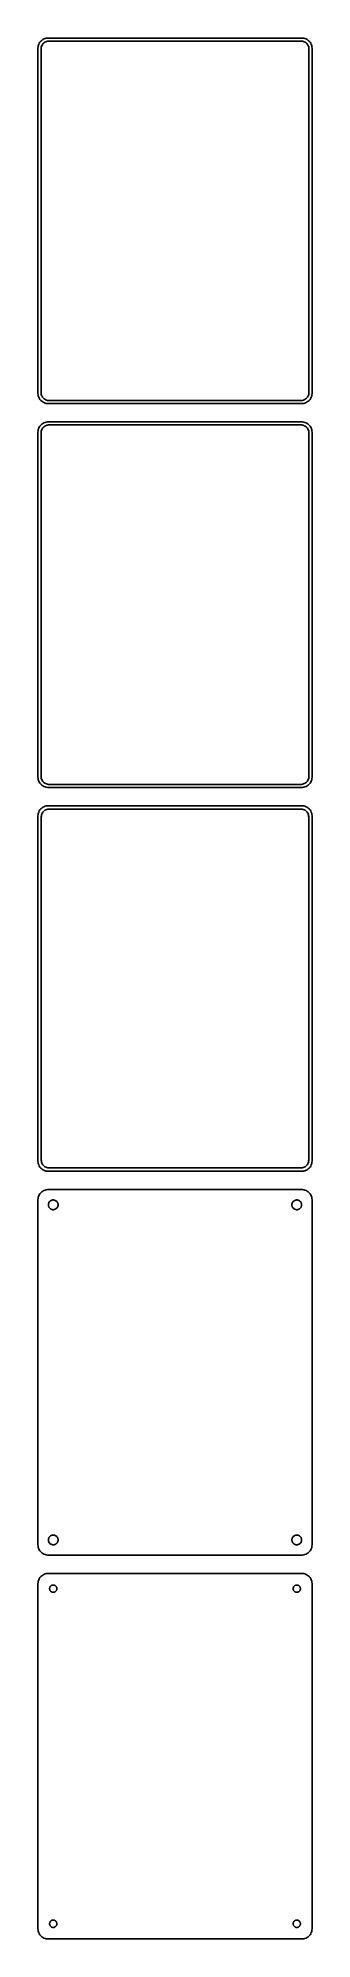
# Model space of a CAD drawing. Header units: metres. Extents: x -68 to 68, y 666 to 1602.
import ezdxf

# ---------------------------------------------------------------- set-up
doc = ezdxf.new("R2010")
doc.units = ezdxf.units.M

msp = doc.modelspace()

# ---------------------------------------------------------------- linework, layer by layer
for p, q in [((-65.6871, 1600.85), (-66.1448, 1600.42)), ((-65.1791, 1601.22), (-65.6871, 1600.85)), ((-64.6289, 1601.52), (-65.1791, 1601.22)), ((-64.0451, 1601.76), (-64.6289, 1601.52)), ((-63.4369, 1601.91), (-64.0451, 1601.76)), ((-62.8139, 1601.99), (-63.4369, 1601.91)), ((62.8139, 1601.99), (-62.8139, 1601.99)), ((63.4369, 1601.91), (62.8139, 1601.99)), ((64.0451, 1601.76), (63.4369, 1601.91)), ((64.6289, 1601.52), (64.0451, 1601.76)), ((65.1791, 1601.22), (64.6289, 1601.52)), ((65.6871, 1600.85), (65.1791, 1601.22)), ((66.1448, 1600.42), (65.6871, 1600.85)), ((-67.4606, 1597.63), (-67.5, 1597)), ((-67.5, 1597), (-67.5, 1427)), ((-67.3429, 1598.24), (-67.4606, 1597.63)), ((-67.1489, 1598.84), (-67.3429, 1598.24)), ((-66.8815, 1599.41), (-67.1489, 1598.84)), ((-66.5451, 1599.94), (-66.8815, 1599.41)), ((-66.1448, 1600.42), (-66.5451, 1599.94)), ((-66, 1596.5), (-65.9685, 1597)), ((-66, 1427.5), (-66, 1596.5)), ((-65.9685, 1597), (-65.8743, 1597.49)), ((-65.8743, 1597.49), (-65.7191, 1597.97)), ((-65.7191, 1597.97), (-65.5052, 1598.43)), ((-65.5052, 1598.43), (-65.2361, 1598.85)), ((-65.2361, 1598.85), (-64.9159, 1599.24)), ((-64.9159, 1599.24), (-64.5497, 1599.58)), ((-64.5497, 1599.58), (-64.1433, 1599.88)), ((-64.1433, 1599.88), (-63.7031, 1600.12)), ((-63.7031, 1600.12), (-63.2361, 1600.3)), ((-63.2361, 1600.3), (-62.7495, 1600.43)), ((-62.7495, 1600.43), (-62.2512, 1600.49)), ((-62.2512, 1600.49), (62.2512, 1600.49)), ((62.2512, 1600.49), (62.7495, 1600.43)), ((62.7495, 1600.43), (63.2361, 1600.3)), ((63.2361, 1600.3), (63.7031, 1600.12)), ((63.7031, 1600.12), (64.1433, 1599.88)), ((64.1433, 1599.88), (64.5497, 1599.58)), ((64.5497, 1599.58), (64.9159, 1599.24)), ((64.9159, 1599.24), (65.2361, 1598.85)), ((65.2361, 1598.85), (65.5052, 1598.43)), ((65.5052, 1598.43), (65.7191, 1597.97)), ((65.7191, 1597.97), (65.8743, 1597.49)), ((65.8743, 1597.49), (65.9685, 1597)), ((65.9685, 1597), (66, 1596.5)), ((66, 1596.5), (66, 1427.5)), ((66.5451, 1599.94), (66.1448, 1600.42)), ((66.8815, 1599.41), (66.5451, 1599.94)), ((67.1489, 1598.84), (66.8815, 1599.41)), ((67.3429, 1598.24), (67.1489, 1598.84)), ((67.4606, 1597.63), (67.3429, 1598.24)), ((67.5, 1597), (67.4606, 1597.63)), ((67.5, 1427), (67.5, 1597)), ((-67.5, 1427), (-67.4606, 1426.37)), ((-67.4606, 1426.37), (-67.3429, 1425.76)), ((-67.3429, 1425.76), (-67.1489, 1425.16)), ((-67.1489, 1425.16), (-66.8815, 1424.59)), ((-66.8815, 1424.59), (-66.5451, 1424.06)), ((-66.5451, 1424.06), (-66.1448, 1423.58)), ((-66.1448, 1423.58), (-65.6871, 1423.15)), ((-65.9685, 1427), (-66, 1427.5)), ((-65.8743, 1426.51), (-65.9685, 1427)), ((-65.7191, 1426.03), (-65.8743, 1426.51)), ((-65.5052, 1425.57), (-65.7191, 1426.03)), ((-65.6871, 1423.15), (-65.1791, 1422.78)), ((-65.2361, 1425.15), (-65.5052, 1425.57)), ((-64.9159, 1424.76), (-65.2361, 1425.15)), ((-65.1791, 1422.78), (-64.6289, 1422.48)), ((-64.5497, 1424.42), (-64.9159, 1424.76)), ((-64.1433, 1424.12), (-64.5497, 1424.42)), ((-63.7031, 1423.88), (-64.1433, 1424.12)), ((-63.2361, 1423.7), (-63.7031, 1423.88)), ((-62.7495, 1423.57), (-63.2361, 1423.7)), ((-62.2512, 1423.51), (-62.7495, 1423.57)), ((62.2512, 1423.51), (-62.2512, 1423.51)), ((62.7495, 1423.57), (62.2512, 1423.51)), ((63.2361, 1423.7), (62.7495, 1423.57)), ((63.7031, 1423.88), (63.2361, 1423.7)), ((64.1433, 1424.12), (63.7031, 1423.88)), ((64.5497, 1424.42), (64.1433, 1424.12)), ((64.9159, 1424.76), (64.5497, 1424.42)), ((64.6289, 1422.48), (65.1791, 1422.78)), ((65.2361, 1425.15), (64.9159, 1424.76)), ((65.1791, 1422.78), (65.6871, 1423.15)), ((65.5052, 1425.57), (65.2361, 1425.15)), ((65.7191, 1426.03), (65.5052, 1425.57)), ((65.6871, 1423.15), (66.1448, 1423.58)), ((65.8743, 1426.51), (65.7191, 1426.03)), ((65.9685, 1427), (65.8743, 1426.51)), ((66, 1427.5), (65.9685, 1427)), ((66.1448, 1423.58), (66.5451, 1424.06)), ((66.5451, 1424.06), (66.8815, 1424.59)), ((66.8815, 1424.59), (67.1489, 1425.16)), ((67.1489, 1425.16), (67.3429, 1425.76)), ((67.3429, 1425.76), (67.4606, 1426.37)), ((67.4606, 1426.37), (67.5, 1427)), ((-64.6289, 1422.48), (-64.0451, 1422.24)), ((-64.0451, 1422.24), (-63.4369, 1422.09)), ((-63.4369, 1422.09), (-62.8139, 1422.01)), ((-62.8139, 1422.01), (62.8139, 1422.01)), ((62.8139, 1422.01), (63.4369, 1422.09)), ((63.4369, 1422.09), (64.0451, 1422.24)), ((64.0451, 1422.24), (64.6289, 1422.48)), ((-67.4606, 1408.63), (-67.5, 1408)), ((-67.5, 1408), (-67.5, 1238)), ((-67.3429, 1409.24), (-67.4606, 1408.63)), ((-67.1489, 1409.84), (-67.3429, 1409.24)), ((-66.8815, 1410.41), (-67.1489, 1409.84)), ((-66.5451, 1410.94), (-66.8815, 1410.41)), ((-66.1448, 1411.42), (-66.5451, 1410.94)), ((-65.6871, 1411.85), (-66.1448, 1411.42)), ((-66, 1407.5), (-65.9685, 1408)), ((-66, 1238.5), (-66, 1407.5)), ((-65.9685, 1408), (-65.8743, 1408.49)), ((-65.8743, 1408.49), (-65.7191, 1408.97)), ((-65.7191, 1408.97), (-65.5052, 1409.43)), ((-65.1791, 1412.22), (-65.6871, 1411.85)), ((-65.5052, 1409.43), (-65.2361, 1409.85)), ((-65.2361, 1409.85), (-64.9159, 1410.24)), ((-64.6289, 1412.52), (-65.1791, 1412.22)), ((-64.9159, 1410.24), (-64.5497, 1410.58)), ((-64.0451, 1412.76), (-64.6289, 1412.52)), ((-64.5497, 1410.58), (-64.1433, 1410.88)), ((-64.1433, 1410.88), (-63.7031, 1411.12)), ((-63.4369, 1412.91), (-64.0451, 1412.76)), ((-63.7031, 1411.12), (-63.2361, 1411.3)), ((-62.8139, 1412.99), (-63.4369, 1412.91)), ((-63.2361, 1411.3), (-62.7495, 1411.43)), ((62.8139, 1412.99), (-62.8139, 1412.99)), ((-62.7495, 1411.43), (-62.2512, 1411.49)), ((-62.2512, 1411.49), (62.2512, 1411.49)), ((62.2512, 1411.49), (62.7495, 1411.43)), ((62.7495, 1411.43), (63.2361, 1411.3)), ((63.4369, 1412.91), (62.8139, 1412.99)), ((63.2361, 1411.3), (63.7031, 1411.12)), ((64.0451, 1412.76), (63.4369, 1412.91)), ((63.7031, 1411.12), (64.1433, 1410.88)), ((64.6289, 1412.52), (64.0451, 1412.76)), ((64.1433, 1410.88), (64.5497, 1410.58)), ((64.5497, 1410.58), (64.9159, 1410.24)), ((65.1791, 1412.22), (64.6289, 1412.52)), ((64.9159, 1410.24), (65.2361, 1409.85)), ((65.6871, 1411.85), (65.1791, 1412.22)), ((65.2361, 1409.85), (65.5052, 1409.43)), ((65.5052, 1409.43), (65.7191, 1408.97)), ((66.1448, 1411.42), (65.6871, 1411.85)), ((65.7191, 1408.97), (65.8743, 1408.49)), ((65.8743, 1408.49), (65.9685, 1408)), ((65.9685, 1408), (66, 1407.5)), ((66, 1407.5), (66, 1238.5)), ((66.5451, 1410.94), (66.1448, 1411.42)), ((66.8815, 1410.41), (66.5451, 1410.94)), ((67.1489, 1409.84), (66.8815, 1410.41)), ((67.3429, 1409.24), (67.1489, 1409.84)), ((67.4606, 1408.63), (67.3429, 1409.24)), ((67.5, 1408), (67.4606, 1408.63)), ((67.5, 1238), (67.5, 1408)), ((-67.5, 1238), (-67.4606, 1237.37)), ((-67.4606, 1237.37), (-67.3429, 1236.76)), ((-67.3429, 1236.76), (-67.1489, 1236.16)), ((-67.1489, 1236.16), (-66.8815, 1235.59)), ((-66.8815, 1235.59), (-66.5451, 1235.06)), ((-65.9685, 1238), (-66, 1238.5)), ((-65.8743, 1237.51), (-65.9685, 1238)), ((-65.7191, 1237.03), (-65.8743, 1237.51)), ((-65.5052, 1236.57), (-65.7191, 1237.03)), ((-65.2361, 1236.15), (-65.5052, 1236.57)), ((-64.9159, 1235.76), (-65.2361, 1236.15)), ((-64.5497, 1235.42), (-64.9159, 1235.76)), ((64.9159, 1235.76), (64.5497, 1235.42)), ((65.2361, 1236.15), (64.9159, 1235.76)), ((65.5052, 1236.57), (65.2361, 1236.15)), ((65.7191, 1237.03), (65.5052, 1236.57)), ((65.8743, 1237.51), (65.7191, 1237.03)), ((65.9685, 1238), (65.8743, 1237.51)), ((66, 1238.5), (65.9685, 1238)), ((66.5451, 1235.06), (66.8815, 1235.59)), ((66.8815, 1235.59), (67.1489, 1236.16)), ((67.1489, 1236.16), (67.3429, 1236.76)), ((67.3429, 1236.76), (67.4606, 1237.37)), ((67.4606, 1237.37), (67.5, 1238)), ((-66.5451, 1235.06), (-66.1448, 1234.58)), ((-66.1448, 1234.58), (-65.6871, 1234.15)), ((-65.6871, 1234.15), (-65.1791, 1233.78)), ((-65.1791, 1233.78), (-64.6289, 1233.48)), ((-64.6289, 1233.48), (-64.0451, 1233.24)), ((-64.1433, 1235.12), (-64.5497, 1235.42)), ((-63.7031, 1234.88), (-64.1433, 1235.12)), ((-64.0451, 1233.24), (-63.4369, 1233.09)), ((-63.2361, 1234.7), (-63.7031, 1234.88)), ((-63.4369, 1233.09), (-62.8139, 1233.01)), ((-62.7495, 1234.57), (-63.2361, 1234.7)), ((-62.8139, 1233.01), (62.8139, 1233.01)), ((-62.2512, 1234.51), (-62.7495, 1234.57)), ((62.2512, 1234.51), (-62.2512, 1234.51)), ((62.7495, 1234.57), (62.2512, 1234.51)), ((63.2361, 1234.7), (62.7495, 1234.57)), ((62.8139, 1233.01), (63.4369, 1233.09)), ((63.7031, 1234.88), (63.2361, 1234.7)), ((63.4369, 1233.09), (64.0451, 1233.24)), ((64.1433, 1235.12), (63.7031, 1234.88)), ((64.0451, 1233.24), (64.6289, 1233.48)), ((64.5497, 1235.42), (64.1433, 1235.12)), ((64.6289, 1233.48), (65.1791, 1233.78)), ((65.1791, 1233.78), (65.6871, 1234.15)), ((65.6871, 1234.15), (66.1448, 1234.58)), ((66.1448, 1234.58), (66.5451, 1235.06)), ((-67.4606, 1219.63), (-67.5, 1219)), ((-67.5, 1219), (-67.5, 1049)), ((-67.3429, 1220.24), (-67.4606, 1219.63)), ((-67.1489, 1220.84), (-67.3429, 1220.24)), ((-66.8815, 1221.41), (-67.1489, 1220.84)), ((-66.5451, 1221.94), (-66.8815, 1221.41)), ((-66.1448, 1222.42), (-66.5451, 1221.94)), ((-65.6871, 1222.85), (-66.1448, 1222.42)), ((-65.8726, 1218.5), (-65.8421, 1218.99)), ((-65.8726, 1049.5), (-65.8726, 1218.5)), ((-65.8421, 1218.99), (-65.751, 1219.46)), ((-65.751, 1219.46), (-65.6007, 1219.93)), ((-65.1791, 1223.22), (-65.6871, 1222.85)), ((-65.6007, 1219.93), (-65.3936, 1220.37)), ((-65.3936, 1220.37), (-65.133, 1220.78)), ((-64.6289, 1223.52), (-65.1791, 1223.22)), ((-65.133, 1220.78), (-64.823, 1221.15)), ((-64.823, 1221.15), (-64.4685, 1221.48)), ((-64.0451, 1223.76), (-64.6289, 1223.52)), ((-64.4685, 1221.48), (-64.0751, 1221.77)), ((-64.0751, 1221.77), (-63.6489, 1222)), ((-63.4369, 1223.91), (-64.0451, 1223.76)), ((-63.6489, 1222), (-63.1967, 1222.18)), ((-62.8139, 1223.99), (-63.4369, 1223.91)), ((-63.1967, 1222.18), (-62.7256, 1222.3)), ((62.8139, 1223.99), (-62.8139, 1223.99)), ((-62.7256, 1222.3), (-62.2432, 1222.36)), ((-62.2432, 1222.36), (62.2432, 1222.36)), ((62.2432, 1222.36), (62.7256, 1222.3)), ((62.7256, 1222.3), (63.1967, 1222.18)), ((63.4369, 1223.91), (62.8139, 1223.99)), ((63.1967, 1222.18), (63.6489, 1222)), ((64.0451, 1223.76), (63.4369, 1223.91)), ((63.6489, 1222), (64.0751, 1221.77)), ((64.6289, 1223.52), (64.0451, 1223.76)), ((64.0751, 1221.77), (64.4685, 1221.48)), ((64.4685, 1221.48), (64.823, 1221.15)), ((65.1791, 1223.22), (64.6289, 1223.52)), ((64.823, 1221.15), (65.133, 1220.78)), ((65.133, 1220.78), (65.3936, 1220.37)), ((65.6871, 1222.85), (65.1791, 1223.22)), ((65.3936, 1220.37), (65.6007, 1219.93)), ((65.6007, 1219.93), (65.751, 1219.46)), ((66.1448, 1222.42), (65.6871, 1222.85)), ((65.751, 1219.46), (65.8421, 1218.99)), ((65.8421, 1218.99), (65.8726, 1218.5)), ((65.8726, 1218.5), (65.8726, 1049.5)), ((66.5451, 1221.94), (66.1448, 1222.42)), ((66.8815, 1221.41), (66.5451, 1221.94)), ((67.1489, 1220.84), (66.8815, 1221.41)), ((67.3429, 1220.24), (67.1489, 1220.84)), ((67.4606, 1219.63), (67.3429, 1220.24)), ((67.5, 1219), (67.4606, 1219.63)), ((67.5, 1049), (67.5, 1219)), ((-67.5, 1049), (-67.4606, 1048.37)), ((-67.4606, 1048.37), (-67.3429, 1047.76)), ((-65.8421, 1049.01), (-65.8726, 1049.5)), ((-65.751, 1048.54), (-65.8421, 1049.01)), ((-65.6007, 1048.07), (-65.751, 1048.54)), ((65.751, 1048.54), (65.6007, 1048.07)), ((65.8421, 1049.01), (65.751, 1048.54)), ((65.8726, 1049.5), (65.8421, 1049.01)), ((67.3429, 1047.76), (67.4606, 1048.37)), ((67.4606, 1048.37), (67.5, 1049)), ((-67.3429, 1047.76), (-67.1489, 1047.16)), ((-67.1489, 1047.16), (-66.8815, 1046.59)), ((-66.8815, 1046.59), (-66.5451, 1046.06)), ((-66.5451, 1046.06), (-66.1448, 1045.58)), ((-66.1448, 1045.58), (-65.6871, 1045.15)), ((-65.6871, 1045.15), (-65.1791, 1044.78)), ((-65.3936, 1047.63), (-65.6007, 1048.07)), ((-65.133, 1047.22), (-65.3936, 1047.63)), ((-65.1791, 1044.78), (-64.6289, 1044.48)), ((-64.823, 1046.85), (-65.133, 1047.22)), ((-64.4685, 1046.52), (-64.823, 1046.85)), ((-64.6289, 1044.48), (-64.0451, 1044.24)), ((-64.0751, 1046.23), (-64.4685, 1046.52)), ((-63.6489, 1046), (-64.0751, 1046.23)), ((-64.0451, 1044.24), (-63.4369, 1044.09)), ((-63.1967, 1045.82), (-63.6489, 1046)), ((-63.4369, 1044.09), (-62.8139, 1044.01)), ((-62.7256, 1045.7), (-63.1967, 1045.82)), ((-62.8139, 1044.01), (62.8139, 1044.01)), ((-62.2432, 1045.64), (-62.7256, 1045.7)), ((62.2432, 1045.64), (-62.2432, 1045.64)), ((62.7256, 1045.7), (62.2432, 1045.64)), ((63.1967, 1045.82), (62.7256, 1045.7)), ((62.8139, 1044.01), (63.4369, 1044.09)), ((63.6489, 1046), (63.1967, 1045.82)), ((63.4369, 1044.09), (64.0451, 1044.24)), ((64.0751, 1046.23), (63.6489, 1046)), ((64.0451, 1044.24), (64.6289, 1044.48)), ((64.4685, 1046.52), (64.0751, 1046.23)), ((64.823, 1046.85), (64.4685, 1046.52)), ((64.6289, 1044.48), (65.1791, 1044.78)), ((65.133, 1047.22), (64.823, 1046.85)), ((65.3936, 1047.63), (65.133, 1047.22)), ((65.1791, 1044.78), (65.6871, 1045.15)), ((65.6007, 1048.07), (65.3936, 1047.63)), ((65.6871, 1045.15), (66.1448, 1045.58)), ((66.1448, 1045.58), (66.5451, 1046.06)), ((66.5451, 1046.06), (66.8815, 1046.59)), ((66.8815, 1046.59), (67.1489, 1047.16)), ((67.1489, 1047.16), (67.3429, 1047.76)), ((-67.4606, 1030.63), (-67.5, 1030)), ((-67.5, 1030), (-67.5, 860)), ((-67.3429, 1031.24), (-67.4606, 1030.63)), ((-67.1489, 1031.84), (-67.3429, 1031.24)), ((-66.8815, 1032.41), (-67.1489, 1031.84)), ((-66.5451, 1032.94), (-66.8815, 1032.41)), ((-66.1448, 1033.42), (-66.5451, 1032.94)), ((-65.6871, 1033.85), (-66.1448, 1033.42)), ((-65.1791, 1034.22), (-65.6871, 1033.85)), ((-64.6289, 1034.52), (-65.1791, 1034.22)), ((-64.0451, 1034.76), (-64.6289, 1034.52)), ((-63.4369, 1034.91), (-64.0451, 1034.76)), ((-62.8139, 1034.99), (-63.4369, 1034.91)), ((62.8139, 1034.99), (-62.8139, 1034.99)), ((-61.286, 1029.53), (-61.0219, 1029.67)), ((-61.0219, 1029.67), (-60.7416, 1029.78)), ((-60.7416, 1029.78), (-60.4497, 1029.86)), ((-60.4497, 1029.86), (-60.1507, 1029.9)), ((-60.1507, 1029.9), (-59.8493, 1029.9)), ((-59.8493, 1029.9), (-59.5503, 1029.86)), ((-59.5503, 1029.86), (-59.2584, 1029.78)), ((-59.2584, 1029.78), (-58.9781, 1029.67)), ((-58.9781, 1029.67), (-58.714, 1029.53)), ((58.714, 1029.53), (58.9781, 1029.67)), ((58.9781, 1029.67), (59.2584, 1029.78)), ((59.2584, 1029.78), (59.5503, 1029.86)), ((59.5503, 1029.86), (59.8493, 1029.9)), ((59.8493, 1029.9), (60.1507, 1029.9)), ((60.1507, 1029.9), (60.4497, 1029.86)), ((60.4497, 1029.86), (60.7416, 1029.78)), ((60.7416, 1029.78), (61.0219, 1029.67)), ((61.0219, 1029.67), (61.286, 1029.53)), ((63.4369, 1034.91), (62.8139, 1034.99)), ((64.0451, 1034.76), (63.4369, 1034.91)), ((64.6289, 1034.52), (64.0451, 1034.76)), ((65.1791, 1034.22), (64.6289, 1034.52)), ((65.6871, 1033.85), (65.1791, 1034.22)), ((66.1448, 1033.42), (65.6871, 1033.85)), ((66.5451, 1032.94), (66.1448, 1033.42)), ((66.8815, 1032.41), (66.5451, 1032.94)), ((67.1489, 1031.84), (66.8815, 1032.41)), ((67.3429, 1031.24), (67.1489, 1031.84)), ((67.4606, 1030.63), (67.3429, 1031.24)), ((67.5, 1030), (67.4606, 1030.63)), ((67.5, 860), (67.5, 1030)), ((-62.4, 1027.5), (-62.3811, 1027.8)), ((-62.3811, 1027.2), (-62.4, 1027.5)), ((-62.3811, 1027.8), (-62.3246, 1028.1)), ((-62.3246, 1026.9), (-62.3811, 1027.2)), ((-62.3246, 1028.1), (-62.2315, 1028.38)), ((-62.2315, 1026.62), (-62.3246, 1026.9)), ((-62.2315, 1028.38), (-62.1031, 1028.66)), ((-62.1031, 1026.34), (-62.2315, 1026.62)), ((-62.1031, 1028.66), (-61.9416, 1028.91)), ((-61.9416, 1026.09), (-62.1031, 1026.34)), ((-61.9416, 1028.91), (-61.7495, 1029.14)), ((-61.7495, 1025.86), (-61.9416, 1026.09)), ((-61.7495, 1029.14), (-61.5298, 1029.35)), ((-61.5298, 1025.65), (-61.7495, 1025.86)), ((-61.5298, 1029.35), (-61.286, 1029.53)), ((-61.286, 1025.47), (-61.5298, 1025.65)), ((-61.0219, 1025.33), (-61.286, 1025.47)), ((-60.7416, 1025.22), (-61.0219, 1025.33)), ((-60.4497, 1025.14), (-60.7416, 1025.22)), ((-60.1507, 1025.1), (-60.4497, 1025.14)), ((-59.8493, 1025.1), (-60.1507, 1025.1)), ((-59.5503, 1025.14), (-59.8493, 1025.1)), ((-59.2584, 1025.22), (-59.5503, 1025.14)), ((-58.9781, 1025.33), (-59.2584, 1025.22)), ((-58.714, 1025.47), (-58.9781, 1025.33)), ((-58.714, 1029.53), (-58.4702, 1029.35)), ((-58.4702, 1025.65), (-58.714, 1025.47)), ((-58.4702, 1029.35), (-58.2505, 1029.14)), ((-58.2505, 1025.86), (-58.4702, 1025.65)), ((-58.2505, 1029.14), (-58.0583, 1028.91)), ((-58.0583, 1026.09), (-58.2505, 1025.86)), ((-58.0583, 1028.91), (-57.8969, 1028.66)), ((-57.8969, 1026.34), (-58.0583, 1026.09)), ((-57.8969, 1028.66), (-57.7685, 1028.38)), ((-57.7685, 1026.62), (-57.8969, 1026.34)), ((-57.7685, 1028.38), (-57.6754, 1028.1)), ((-57.6754, 1026.9), (-57.7685, 1026.62)), ((-57.6754, 1028.1), (-57.6189, 1027.8)), ((-57.6189, 1027.2), (-57.6754, 1026.9)), ((-57.6189, 1027.8), (-57.6, 1027.5)), ((-57.6, 1027.5), (-57.6189, 1027.2)), ((57.6, 1027.5), (57.6189, 1027.8)), ((57.6189, 1027.2), (57.6, 1027.5)), ((57.6189, 1027.8), (57.6754, 1028.1)), ((57.6754, 1026.9), (57.6189, 1027.2)), ((57.6754, 1028.1), (57.7685, 1028.38)), ((57.7685, 1026.62), (57.6754, 1026.9)), ((57.7685, 1028.38), (57.8969, 1028.66)), ((57.8969, 1026.34), (57.7685, 1026.62)), ((57.8969, 1028.66), (58.0583, 1028.91)), ((58.0583, 1026.09), (57.8969, 1026.34)), ((58.0583, 1028.91), (58.2505, 1029.14)), ((58.2505, 1025.86), (58.0583, 1026.09)), ((58.2505, 1029.14), (58.4702, 1029.35)), ((58.4702, 1025.65), (58.2505, 1025.86)), ((58.4702, 1029.35), (58.714, 1029.53)), ((58.714, 1025.47), (58.4702, 1025.65)), ((58.9781, 1025.33), (58.714, 1025.47)), ((59.2584, 1025.22), (58.9781, 1025.33)), ((59.5503, 1025.14), (59.2584, 1025.22)), ((59.8493, 1025.1), (59.5503, 1025.14)), ((60.1507, 1025.1), (59.8493, 1025.1)), ((60.4497, 1025.14), (60.1507, 1025.1)), ((60.7416, 1025.22), (60.4497, 1025.14)), ((61.0219, 1025.33), (60.7416, 1025.22)), ((61.286, 1025.47), (61.0219, 1025.33)), ((61.286, 1029.53), (61.5298, 1029.35)), ((61.5298, 1025.65), (61.286, 1025.47)), ((61.5298, 1029.35), (61.7495, 1029.14)), ((61.7495, 1025.86), (61.5298, 1025.65)), ((61.7495, 1029.14), (61.9416, 1028.91)), ((61.9416, 1026.09), (61.7495, 1025.86)), ((61.9416, 1028.91), (62.1031, 1028.66)), ((62.1031, 1026.34), (61.9416, 1026.09)), ((62.1031, 1028.66), (62.2315, 1028.38)), ((62.2315, 1026.62), (62.1031, 1026.34)), ((62.2315, 1028.38), (62.3246, 1028.1)), ((62.3246, 1026.9), (62.2315, 1026.62)), ((62.3246, 1028.1), (62.3811, 1027.8)), ((62.3811, 1027.2), (62.3246, 1026.9)), ((62.3811, 1027.8), (62.4, 1027.5)), ((62.4, 1027.5), (62.3811, 1027.2)), ((-62.4, 862.5), (-62.3811, 862.801)), ((-62.3811, 862.199), (-62.4, 862.5)), ((-62.3811, 862.801), (-62.3246, 863.097)), ((-62.3246, 861.903), (-62.3811, 862.199)), ((-62.3246, 863.097), (-62.2315, 863.383)), ((-62.2315, 861.617), (-62.3246, 861.903)), ((-62.2315, 863.383), (-62.1031, 863.656)), ((-62.1031, 861.344), (-62.2315, 861.617)), ((-62.1031, 863.656), (-61.9416, 863.911)), ((-61.9416, 861.089), (-62.1031, 861.344)), ((-61.9416, 863.911), (-61.7495, 864.143)), ((-61.7495, 864.143), (-61.5298, 864.349)), ((-61.5298, 864.349), (-61.286, 864.526)), ((-61.286, 864.526), (-61.0219, 864.672)), ((-61.0219, 864.672), (-60.7416, 864.783)), ((-60.7416, 864.783), (-60.4497, 864.857)), ((-60.4497, 864.857), (-60.1507, 864.895)), ((-60.1507, 864.895), (-59.8493, 864.895)), ((-59.8493, 864.895), (-59.5503, 864.857)), ((-59.5503, 864.857), (-59.2584, 864.783)), ((-59.2584, 864.783), (-58.9781, 864.672)), ((-58.9781, 864.672), (-58.714, 864.526)), ((-58.714, 864.526), (-58.4702, 864.349)), ((-58.4702, 864.349), (-58.2505, 864.143)), ((-58.2505, 864.143), (-58.0583, 863.911)), ((-58.0583, 863.911), (-57.8969, 863.656)), ((-57.8969, 861.344), (-58.0583, 861.089)), ((-57.8969, 863.656), (-57.7685, 863.383)), ((-57.7685, 861.617), (-57.8969, 861.344)), ((-57.7685, 863.383), (-57.6754, 863.097)), ((-57.6754, 861.903), (-57.7685, 861.617)), ((-57.6754, 863.097), (-57.6189, 862.801)), ((-57.6189, 862.199), (-57.6754, 861.903)), ((-57.6189, 862.801), (-57.6, 862.5)), ((-57.6, 862.5), (-57.6189, 862.199)), ((57.6, 862.5), (57.6189, 862.801)), ((57.6189, 862.199), (57.6, 862.5)), ((57.6189, 862.801), (57.6754, 863.097)), ((57.6754, 861.903), (57.6189, 862.199)), ((57.6754, 863.097), (57.7685, 863.383)), ((57.7685, 861.617), (57.6754, 861.903)), ((57.7685, 863.383), (57.8969, 863.656)), ((57.8969, 861.344), (57.7685, 861.617)), ((57.8969, 863.656), (58.0583, 863.911)), ((58.0583, 861.089), (57.8969, 861.344)), ((58.0583, 863.911), (58.2505, 864.143)), ((58.2505, 864.143), (58.4702, 864.349)), ((58.4702, 864.349), (58.714, 864.526)), ((58.714, 864.526), (58.9781, 864.672)), ((58.9781, 864.672), (59.2584, 864.783)), ((59.2584, 864.783), (59.5503, 864.857)), ((59.5503, 864.857), (59.8493, 864.895)), ((59.8493, 864.895), (60.1507, 864.895)), ((60.1507, 864.895), (60.4497, 864.857)), ((60.4497, 864.857), (60.7416, 864.783)), ((60.7416, 864.783), (61.0219, 864.672)), ((61.0219, 864.672), (61.286, 864.526)), ((61.286, 864.526), (61.5298, 864.349)), ((61.5298, 864.349), (61.7495, 864.143)), ((61.7495, 864.143), (61.9416, 863.911)), ((61.9416, 863.911), (62.1031, 863.656)), ((62.1031, 861.344), (61.9416, 861.089)), ((62.1031, 863.656), (62.2315, 863.383)), ((62.2315, 861.617), (62.1031, 861.344)), ((62.2315, 863.383), (62.3246, 863.097)), ((62.3246, 861.903), (62.2315, 861.617)), ((62.3246, 863.097), (62.3811, 862.801)), ((62.3811, 862.199), (62.3246, 861.903)), ((62.3811, 862.801), (62.4, 862.5)), ((62.4, 862.5), (62.3811, 862.199)), ((-67.5, 860), (-67.4606, 859.373)), ((-67.4606, 859.373), (-67.3429, 858.757)), ((-67.3429, 858.757), (-67.1489, 858.159)), ((-67.1489, 858.159), (-66.8815, 857.591)), ((-66.8815, 857.591), (-66.5451, 857.061)), ((-66.5451, 857.061), (-66.1448, 856.577)), ((-66.1448, 856.577), (-65.6871, 856.147)), ((-65.6871, 856.147), (-65.1791, 855.778)), ((-65.1791, 855.778), (-64.6289, 855.476)), ((-64.6289, 855.476), (-64.0451, 855.245)), ((-64.0451, 855.245), (-63.4369, 855.089)), ((-63.4369, 855.089), (-62.8139, 855.01)), ((-62.8139, 855.01), (62.8139, 855.01)), ((-61.7495, 860.857), (-61.9416, 861.089)), ((-61.5298, 860.651), (-61.7495, 860.857)), ((-61.286, 860.474), (-61.5298, 860.651)), ((-61.0219, 860.328), (-61.286, 860.474)), ((-60.7416, 860.217), (-61.0219, 860.328)), ((-60.4497, 860.143), (-60.7416, 860.217)), ((-60.1507, 860.105), (-60.4497, 860.143)), ((-59.8493, 860.105), (-60.1507, 860.105)), ((-59.5503, 860.143), (-59.8493, 860.105)), ((-59.2584, 860.217), (-59.5503, 860.143)), ((-58.9781, 860.328), (-59.2584, 860.217)), ((-58.714, 860.474), (-58.9781, 860.328)), ((-58.4702, 860.651), (-58.714, 860.474)), ((-58.2505, 860.857), (-58.4702, 860.651)), ((-58.0583, 861.089), (-58.2505, 860.857)), ((58.2505, 860.857), (58.0583, 861.089)), ((58.4702, 860.651), (58.2505, 860.857)), ((58.714, 860.474), (58.4702, 860.651)), ((58.9781, 860.328), (58.714, 860.474)), ((59.2584, 860.217), (58.9781, 860.328)), ((59.5503, 860.143), (59.2584, 860.217)), ((59.8493, 860.105), (59.5503, 860.143)), ((60.1507, 860.105), (59.8493, 860.105)), ((60.4497, 860.143), (60.1507, 860.105)), ((60.7416, 860.217), (60.4497, 860.143)), ((61.0219, 860.328), (60.7416, 860.217)), ((61.286, 860.474), (61.0219, 860.328)), ((61.5298, 860.651), (61.286, 860.474)), ((61.7495, 860.857), (61.5298, 860.651)), ((61.9416, 861.089), (61.7495, 860.857)), ((62.8139, 855.01), (63.4369, 855.089)), ((63.4369, 855.089), (64.0451, 855.245)), ((64.0451, 855.245), (64.6289, 855.476)), ((64.6289, 855.476), (65.1791, 855.778)), ((65.1791, 855.778), (65.6871, 856.147)), ((65.6871, 856.147), (66.1448, 856.577)), ((66.1448, 856.577), (66.5451, 857.061)), ((66.5451, 857.061), (66.8815, 857.591)), ((66.8815, 857.591), (67.1489, 858.159)), ((67.1489, 858.159), (67.3429, 858.757)), ((67.3429, 858.757), (67.4606, 859.373)), ((67.4606, 859.373), (67.5, 860)), ((-67.1489, 842.841), (-67.3429, 842.243)), ((-66.8815, 843.409), (-67.1489, 842.841)), ((-66.5451, 843.939), (-66.8815, 843.409)), ((-66.1448, 844.423), (-66.5451, 843.939)), ((-65.6871, 844.853), (-66.1448, 844.423)), ((-65.1791, 845.222), (-65.6871, 844.853)), ((-64.6289, 845.524), (-65.1791, 845.222)), ((-64.0451, 845.755), (-64.6289, 845.524)), ((-63.4369, 845.911), (-64.0451, 845.755)), ((-62.8139, 845.99), (-63.4369, 845.911)), ((62.8139, 845.99), (-62.8139, 845.99)), ((63.4369, 845.911), (62.8139, 845.99)), ((64.0451, 845.755), (63.4369, 845.911)), ((64.6289, 845.524), (64.0451, 845.755)), ((65.1791, 845.222), (64.6289, 845.524)), ((65.6871, 844.853), (65.1791, 845.222)), ((66.1448, 844.423), (65.6871, 844.853)), ((66.5451, 843.939), (66.1448, 844.423)), ((66.8815, 843.409), (66.5451, 843.939)), ((67.1489, 842.841), (66.8815, 843.409)), ((67.3429, 842.243), (67.1489, 842.841)), ((-67.4606, 841.627), (-67.5, 841)), ((-67.5, 841), (-67.5, 671)), ((-67.3429, 842.243), (-67.4606, 841.627)), ((-61.8, 838.5), (-61.7858, 838.726)), ((-61.7858, 838.274), (-61.8, 838.5)), ((-61.7858, 838.726), (-61.7434, 838.948)), ((-61.7434, 838.052), (-61.7858, 838.274)), ((-61.7434, 838.948), (-61.6736, 839.163)), ((-61.6736, 837.837), (-61.7434, 838.052)), ((-61.6736, 839.163), (-61.5773, 839.367)), ((-61.5773, 837.633), (-61.6736, 837.837)), ((-61.5773, 839.367), (-61.4562, 839.558)), ((-61.4562, 837.442), (-61.5773, 837.633)), ((-61.4562, 839.558), (-61.3121, 839.732)), ((-61.3121, 837.268), (-61.4562, 837.442)), ((-61.3121, 839.732), (-61.1474, 839.887)), ((-61.1474, 837.113), (-61.3121, 837.268)), ((-61.1474, 839.887), (-60.9645, 840.02)), ((-60.9645, 836.98), (-61.1474, 837.113)), ((-60.9645, 840.02), (-60.7664, 840.129)), ((-60.7664, 836.871), (-60.9645, 836.98)), ((-60.7664, 840.129), (-60.5562, 840.212)), ((-60.5562, 836.788), (-60.7664, 836.871)), ((-60.5562, 840.212), (-60.3373, 840.268)), ((-60.3373, 836.732), (-60.5562, 836.788)), ((-60.3373, 840.268), (-60.113, 840.296)), ((-60.113, 836.704), (-60.3373, 836.732)), ((-60.113, 840.296), (-59.887, 840.296)), ((-59.887, 836.704), (-60.113, 836.704)), ((-59.887, 840.296), (-59.6627, 840.268)), ((-59.6627, 836.732), (-59.887, 836.704)), ((-59.6627, 840.268), (-59.4438, 840.212)), ((-59.4438, 836.788), (-59.6627, 836.732)), ((-59.4438, 840.212), (-59.2336, 840.129)), ((-59.2336, 836.871), (-59.4438, 836.788)), ((-59.2336, 840.129), (-59.0355, 840.02)), ((-59.0355, 836.98), (-59.2336, 836.871)), ((-59.0355, 840.02), (-58.8526, 839.887)), ((-58.8526, 837.113), (-59.0355, 836.98)), ((-58.8526, 839.887), (-58.6879, 839.732)), ((-58.6879, 837.268), (-58.8526, 837.113)), ((-58.6879, 839.732), (-58.5438, 839.558)), ((-58.5438, 837.442), (-58.6879, 837.268)), ((-58.5438, 839.558), (-58.4226, 839.367)), ((-58.4226, 837.633), (-58.5438, 837.442)), ((-58.4226, 839.367), (-58.3264, 839.163)), ((-58.3264, 837.837), (-58.4226, 837.633)), ((-58.3264, 839.163), (-58.2565, 838.948)), ((-58.2565, 838.052), (-58.3264, 837.837)), ((-58.2565, 838.948), (-58.2142, 838.726)), ((-58.2142, 838.274), (-58.2565, 838.052)), ((-58.2142, 838.726), (-58.2, 838.5)), ((-58.2, 838.5), (-58.2142, 838.274)), ((58.2, 838.5), (58.2142, 838.726)), ((58.2142, 838.274), (58.2, 838.5)), ((58.2142, 838.726), (58.2565, 838.948)), ((58.2565, 838.052), (58.2142, 838.274)), ((58.2565, 838.948), (58.3264, 839.163)), ((58.3264, 837.837), (58.2565, 838.052)), ((58.3264, 839.163), (58.4226, 839.367)), ((58.4226, 837.633), (58.3264, 837.837)), ((58.4226, 839.367), (58.5438, 839.558)), ((58.5438, 837.442), (58.4226, 837.633)), ((58.5438, 839.558), (58.6879, 839.732)), ((58.6879, 837.268), (58.5438, 837.442)), ((58.6879, 839.732), (58.8526, 839.887)), ((58.8526, 837.113), (58.6879, 837.268)), ((58.8526, 839.887), (59.0355, 840.02)), ((59.0355, 836.98), (58.8526, 837.113)), ((59.0355, 840.02), (59.2336, 840.129)), ((59.2336, 836.871), (59.0355, 836.98)), ((59.2336, 840.129), (59.4438, 840.212)), ((59.4438, 836.788), (59.2336, 836.871)), ((59.4438, 840.212), (59.6627, 840.268)), ((59.6627, 836.732), (59.4438, 836.788)), ((59.6627, 840.268), (59.887, 840.296)), ((59.887, 836.704), (59.6627, 836.732)), ((59.887, 840.296), (60.113, 840.296)), ((60.113, 836.704), (59.887, 836.704)), ((60.113, 840.296), (60.3373, 840.268)), ((60.3373, 836.732), (60.113, 836.704)), ((60.3373, 840.268), (60.5562, 840.212)), ((60.5562, 836.788), (60.3373, 836.732)), ((60.5562, 840.212), (60.7664, 840.129)), ((60.7664, 836.871), (60.5562, 836.788)), ((60.7664, 840.129), (60.9645, 840.02)), ((60.9645, 836.98), (60.7664, 836.871)), ((60.9645, 840.02), (61.1474, 839.887)), ((61.1474, 837.113), (60.9645, 836.98)), ((61.1474, 839.887), (61.3121, 839.732)), ((61.3121, 837.268), (61.1474, 837.113)), ((61.3121, 839.732), (61.4562, 839.558)), ((61.4562, 837.442), (61.3121, 837.268)), ((61.4562, 839.558), (61.5773, 839.367)), ((61.5773, 837.633), (61.4562, 837.442)), ((61.5773, 839.367), (61.6736, 839.163)), ((61.6736, 837.837), (61.5773, 837.633)), ((61.6736, 839.163), (61.7434, 838.948)), ((61.7434, 838.052), (61.6736, 837.837)), ((61.7434, 838.948), (61.7858, 838.726)), ((61.7858, 838.274), (61.7434, 838.052)), ((61.7858, 838.726), (61.8, 838.5)), ((61.8, 838.5), (61.7858, 838.274)), ((67.4606, 841.627), (67.3429, 842.243)), ((67.5, 841), (67.4606, 841.627)), ((67.5, 671), (67.5, 841)), ((-61.7858, 673.726), (-61.7434, 673.948)), ((-61.7434, 673.948), (-61.6736, 674.163)), ((-61.6736, 674.163), (-61.5773, 674.367)), ((-61.5773, 674.367), (-61.4562, 674.558)), ((-61.4562, 674.558), (-61.3121, 674.732)), ((-61.3121, 674.732), (-61.1474, 674.887)), ((-61.1474, 674.887), (-60.9645, 675.02)), ((-60.9645, 675.02), (-60.7664, 675.129)), ((-60.7664, 675.129), (-60.5562, 675.212)), ((-60.5562, 675.212), (-60.3373, 675.268)), ((-60.3373, 675.268), (-60.113, 675.296)), ((-60.113, 675.296), (-59.887, 675.296)), ((-59.887, 675.296), (-59.6627, 675.268)), ((-59.6627, 675.268), (-59.4438, 675.212)), ((-59.4438, 675.212), (-59.2336, 675.129)), ((-59.2336, 675.129), (-59.0355, 675.02)), ((-59.0355, 675.02), (-58.8526, 674.887)), ((-58.8526, 674.887), (-58.6879, 674.732)), ((-58.6879, 674.732), (-58.5438, 674.558)), ((-58.5438, 674.558), (-58.4226, 674.367)), ((-58.4226, 674.367), (-58.3264, 674.163)), ((-58.3264, 674.163), (-58.2565, 673.948)), ((-58.2565, 673.948), (-58.2142, 673.726)), ((58.2142, 673.726), (58.2565, 673.948)), ((58.2565, 673.948), (58.3264, 674.163)), ((58.3264, 674.163), (58.4226, 674.367)), ((58.4226, 674.367), (58.5438, 674.558)), ((58.5438, 674.558), (58.6879, 674.732)), ((58.6879, 674.732), (58.8526, 674.887)), ((58.8526, 674.887), (59.0355, 675.02)), ((59.0355, 675.02), (59.2336, 675.129)), ((59.2336, 675.129), (59.4438, 675.212)), ((59.4438, 675.212), (59.6627, 675.268)), ((59.6627, 675.268), (59.887, 675.296)), ((59.887, 675.296), (60.113, 675.296)), ((60.113, 675.296), (60.3373, 675.268)), ((60.3373, 675.268), (60.5562, 675.212)), ((60.5562, 675.212), (60.7664, 675.129)), ((60.7664, 675.129), (60.9645, 675.02)), ((60.9645, 675.02), (61.1474, 674.887)), ((61.1474, 674.887), (61.3121, 674.732)), ((61.3121, 674.732), (61.4562, 674.558)), ((61.4562, 674.558), (61.5773, 674.367)), ((61.5773, 674.367), (61.6736, 674.163)), ((61.6736, 674.163), (61.7434, 673.948)), ((61.7434, 673.948), (61.7858, 673.726)), ((-67.5, 671), (-67.4606, 670.373)), ((-67.4606, 670.373), (-67.3429, 669.757)), ((-67.3429, 669.757), (-67.1489, 669.159)), ((-67.1489, 669.159), (-66.8815, 668.591)), ((-66.8815, 668.591), (-66.5451, 668.061)), ((-66.5451, 668.061), (-66.1448, 667.577)), ((-66.1448, 667.577), (-65.6871, 667.147)), ((-65.6871, 667.147), (-65.1791, 666.778)), ((-65.1791, 666.778), (-64.6289, 666.476)), ((-64.6289, 666.476), (-64.0451, 666.245)), ((-64.0451, 666.245), (-63.4369, 666.089)), ((-63.4369, 666.089), (-62.8139, 666.01)), ((-62.8139, 666.01), (62.8139, 666.01)), ((-61.8, 673.5), (-61.7858, 673.726)), ((-61.7858, 673.274), (-61.8, 673.5)), ((-61.7434, 673.052), (-61.7858, 673.274)), ((-61.6736, 672.837), (-61.7434, 673.052)), ((-61.5773, 672.633), (-61.6736, 672.837)), ((-61.4562, 672.442), (-61.5773, 672.633)), ((-61.3121, 672.268), (-61.4562, 672.442)), ((-61.1474, 672.113), (-61.3121, 672.268)), ((-60.9645, 671.98), (-61.1474, 672.113)), ((-60.7664, 671.871), (-60.9645, 671.98)), ((-60.5562, 671.788), (-60.7664, 671.871)), ((-60.3373, 671.732), (-60.5562, 671.788)), ((-60.113, 671.704), (-60.3373, 671.732)), ((-59.887, 671.704), (-60.113, 671.704)), ((-59.6627, 671.732), (-59.887, 671.704)), ((-59.4438, 671.788), (-59.6627, 671.732)), ((-59.2336, 671.871), (-59.4438, 671.788)), ((-59.0355, 671.98), (-59.2336, 671.871)), ((-58.8526, 672.113), (-59.0355, 671.98)), ((-58.6879, 672.268), (-58.8526, 672.113)), ((-58.5438, 672.442), (-58.6879, 672.268)), ((-58.4226, 672.633), (-58.5438, 672.442)), ((-58.3264, 672.837), (-58.4226, 672.633)), ((-58.2565, 673.052), (-58.3264, 672.837)), ((-58.2142, 673.274), (-58.2565, 673.052)), ((-58.2142, 673.726), (-58.2, 673.5)), ((-58.2, 673.5), (-58.2142, 673.274)), ((58.2, 673.5), (58.2142, 673.726)), ((58.2142, 673.274), (58.2, 673.5)), ((58.2565, 673.052), (58.2142, 673.274)), ((58.3264, 672.837), (58.2565, 673.052)), ((58.4226, 672.633), (58.3264, 672.837)), ((58.5438, 672.442), (58.4226, 672.633)), ((58.6879, 672.268), (58.5438, 672.442)), ((58.8526, 672.113), (58.6879, 672.268)), ((59.0355, 671.98), (58.8526, 672.113)), ((59.2336, 671.871), (59.0355, 671.98)), ((59.4438, 671.788), (59.2336, 671.871)), ((59.6627, 671.732), (59.4438, 671.788)), ((59.887, 671.704), (59.6627, 671.732)), ((60.113, 671.704), (59.887, 671.704)), ((60.3373, 671.732), (60.113, 671.704)), ((60.5562, 671.788), (60.3373, 671.732)), ((60.7664, 671.871), (60.5562, 671.788)), ((60.9645, 671.98), (60.7664, 671.871)), ((61.1474, 672.113), (60.9645, 671.98)), ((61.3121, 672.268), (61.1474, 672.113)), ((61.4562, 672.442), (61.3121, 672.268)), ((61.5773, 672.633), (61.4562, 672.442)), ((61.6736, 672.837), (61.5773, 672.633)), ((61.7434, 673.052), (61.6736, 672.837)), ((61.7858, 673.274), (61.7434, 673.052)), ((61.7858, 673.726), (61.8, 673.5)), ((61.8, 673.5), (61.7858, 673.274)), ((62.8139, 666.01), (63.4369, 666.089)), ((63.4369, 666.089), (64.0451, 666.245)), ((64.0451, 666.245), (64.6289, 666.476)), ((64.6289, 666.476), (65.1791, 666.778)), ((65.1791, 666.778), (65.6871, 667.147)), ((65.6871, 667.147), (66.1448, 667.577)), ((66.1448, 667.577), (66.5451, 668.061)), ((66.5451, 668.061), (66.8815, 668.591)), ((66.8815, 668.591), (67.1489, 669.159)), ((67.1489, 669.159), (67.3429, 669.757)), ((67.3429, 669.757), (67.4606, 670.373)), ((67.4606, 670.373), (67.5, 671))]:
    msp.add_line(p, q)

doc.saveas('drawing.dxf')
